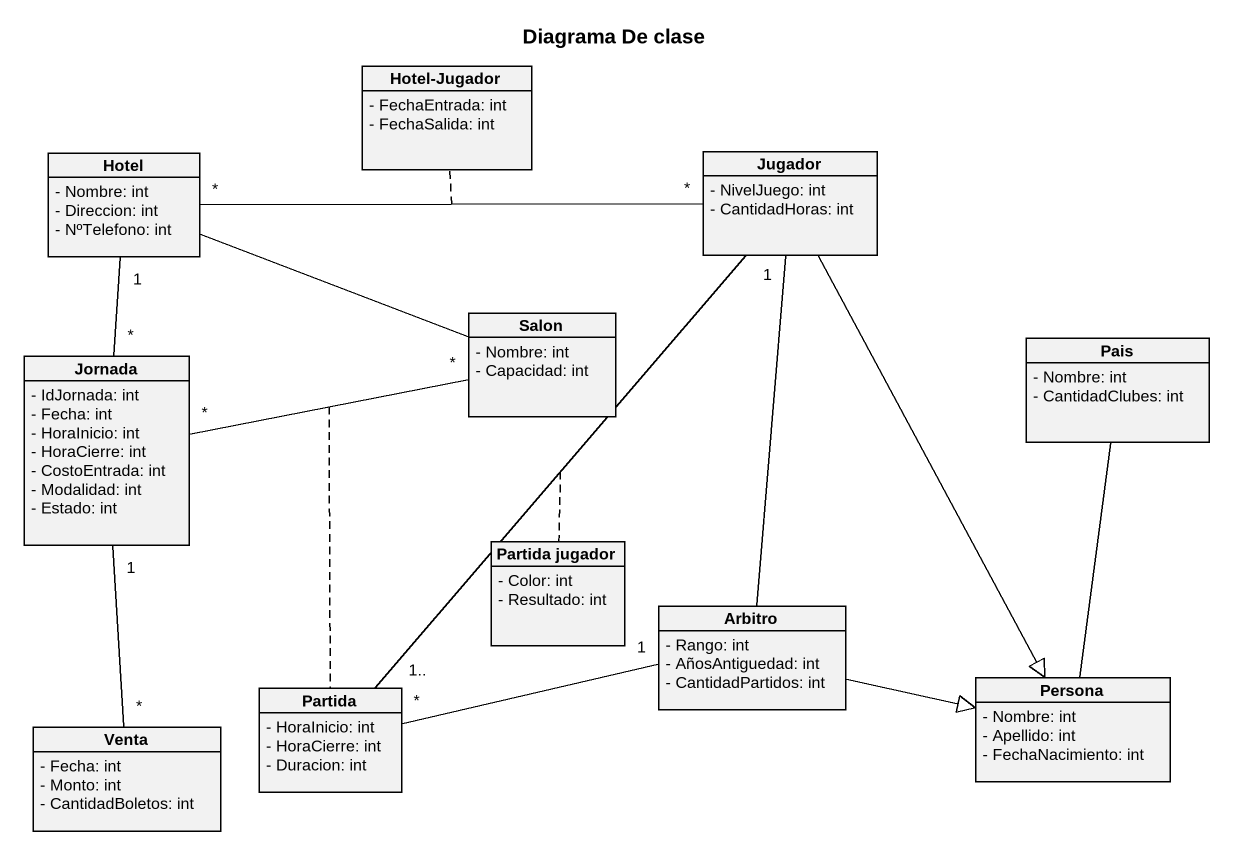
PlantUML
@startuml
title Diagrama De clase
hide circle
hide empty members
skinparam classAttributeIconSize 0
class "Hotel-Jugador" as Hotel_Jugador {
  - FechaEntrada: int
  - FechaSalida: int
}
class Hotel {
  - Nombre: int
  - Direccion: int
  - NºTelefono: int
}
class Jugador {
  - NivelJuego: int
  - CantidadHoras: int
}
class Salon {
  - Nombre: int
  - Capacidad: int
}
class Jornada {
  - IdJornada: int
  - Fecha: int
  - HoraInicio: int
  - HoraCierre: int
  - CostoEntrada: int
  - Modalidad: int
  - Estado: int
}
class Pais {
  - Nombre: int
  - CantidadClubes: int
}
class "Partida jugador" as Partida_jugador {
  - Color: int
  - Resultado: int
}
class Arbitro {
  - Rango: int
  - AñosAntiguedad: int
  - CantidadPartidos: int
}
class Venta {
  - Fecha: int
  - Monto: int
  - CantidadBoletos: int
}
class Partida {
  - HoraInicio: int
  - HoraCierre: int
  - Duracion: int
}
class Persona {
  - Nombre: int
  - Apellido: int
  - FechaNacimiento: int
}
Hotel "*" -right- "*" Jugador
(Hotel, Jugador) .. Hotel_Jugador
Jugador --|> Persona
Salon -left- Hotel
Jornada "*" -up- "1" Hotel
Jornada "*" -right- "*" Salon
(Jornada, Salon) .. Partida
Jornada "1" -- "*" Venta
Arbitro -up- Jugador
Arbitro -right-|> Persona
Partida "1.." -up- "1" Jugador
(Partida, Jugador) .. Partida_jugador
Partida "*" -right- "1" Arbitro
Persona -up- Pais
@enduml
